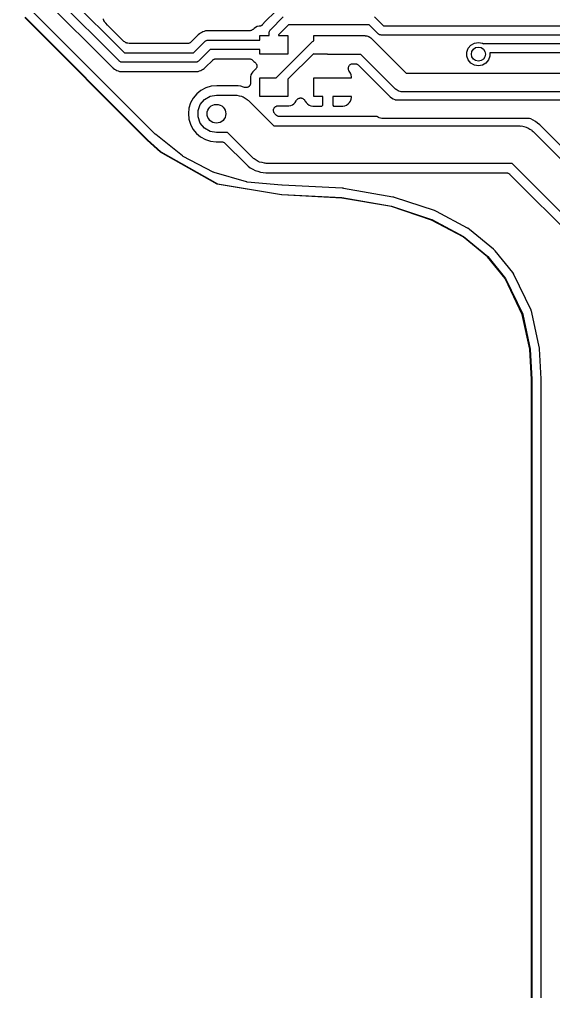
# Model space of a CAD drawing. Extents: x 69.6 to 139.6, y -158 to -61.
# Drawn here: x 70.64 to 82.06, y -118.11 to -97.33 of the extents above; entities that cross this region are included whole.
import ezdxf

# ---------------------------------------------------------------- set-up
doc = ezdxf.new("R2010")
doc.units = 0
doc.header["$MEASUREMENT"] = 0
doc.layers.add('BLACK', color=7, linetype='CONTINUOUS')

msp = doc.modelspace()

# ---------------------------------------------------------------- linework, layer by layer
at = {"layer": 'Black'}
for p, q in [((70.95, -96.1186), (72.8814, -98.05)), ((70.6381, -96.3724), (72.6244, -98.3587)), ((72.7693, -98.2207), (70.7793, -96.2307)), ((73.5195, -99.7635), (70.9048, -97.1488)), ((76.1376, -97.1381), (75.8663, -97.4094)), ((73.3717, -99.9127), (70.752, -97.293)), ((70.759, -97.2859), (73.3787, -99.9056)), ((72.4375, -97.3438), (72.4329, -97.3181)), ((72.4419, -97.3514), (72.4375, -97.3438)), ((72.4441, -97.3599), (72.4419, -97.3514)), ((72.4591, -97.3813), (72.4441, -97.3599)), ((72.4722, -97.404), (72.4591, -97.3813)), ((72.4789, -97.4096), (72.4722, -97.404)), ((72.484, -97.4168), (72.4789, -97.4096)), ((72.5204, -97.4533), (72.484, -97.4168)), ((75.8367, -97.4453), (75.83, -97.4509)), ((75.8453, -97.435), (75.8367, -97.4453)), ((75.8455, -97.4346), (75.8453, -97.435)), ((75.846, -97.4342), (75.8455, -97.4346)), ((75.8663, -97.4094), (75.846, -97.4342)), ((76.0043, -97.5543), (76.2793, -97.2793)), ((78.2307, -97.2793), (78.4214, -97.47)), ((72.8586, -97.7914), (72.5204, -97.4533)), ((74.487, -97.6438), (74.4622, -97.6635)), ((74.4873, -97.6434), (74.487, -97.6438)), ((74.4878, -97.6431), (74.4873, -97.6434)), ((74.5101, -97.6249), (74.4878, -97.6431)), ((74.5356, -97.6117), (74.5101, -97.6249)), ((74.536, -97.6114), (74.5356, -97.6117)), ((74.5365, -97.6112), (74.536, -97.6114)), ((74.5619, -97.5977), (74.5365, -97.6112)), ((74.5894, -97.5897), (74.5619, -97.5977)), ((74.5899, -97.5895), (74.5894, -97.5897)), ((74.5904, -97.5894), (74.5899, -97.5895)), ((74.6179, -97.5811), (74.5904, -97.5894)), ((74.6465, -97.5786), (74.6179, -97.5811)), ((74.647, -97.5785), (74.6465, -97.5786)), ((74.6476, -97.5785), (74.647, -97.5785)), ((74.6795, -97.5754), (74.6476, -97.5785)), ((75.5616, -97.5754), (74.6795, -97.5754)), ((75.5657, -97.5747), (75.5616, -97.5754)), ((75.5699, -97.575), (75.5657, -97.5747)), ((75.5827, -97.5717), (75.5699, -97.575)), ((75.5958, -97.5694), (75.5827, -97.5717)), ((75.5994, -97.5673), (75.5958, -97.5694)), ((75.6035, -97.5662), (75.5994, -97.5673)), ((75.6144, -97.5586), (75.6035, -97.5662)), ((75.6259, -97.552), (75.6144, -97.5586)), ((75.6286, -97.5488), (75.6259, -97.552)), ((75.632, -97.5464), (75.6286, -97.5488)), ((75.6533, -97.5253), (75.632, -97.5464)), ((75.6859, -97.5036), (75.6533, -97.5253)), ((75.7222, -97.4886), (75.6859, -97.5036)), ((75.7656, -97.48), (75.7222, -97.4886)), ((75.7687, -97.4795), (75.7656, -97.48)), ((75.7774, -97.4795), (75.7687, -97.4795)), ((75.7857, -97.4765), (75.7774, -97.4795)), ((75.7943, -97.475), (75.7857, -97.4765)), ((75.8019, -97.4706), (75.7943, -97.475)), ((75.8101, -97.4676), (75.8019, -97.4706)), ((75.8168, -97.462), (75.8101, -97.4676)), ((75.8244, -97.4576), (75.8168, -97.462)), ((75.83, -97.4509), (75.8244, -97.4576)), ((75.975, -97.625), (75.9758, -97.6207)), ((75.975, -97.681), (75.975, -97.625)), ((75.9754, -97.6163), (75.9788, -97.6037)), ((75.9758, -97.6207), (75.9754, -97.6163)), ((75.9788, -97.6037), (75.981, -97.5908)), ((75.981, -97.5908), (75.9832, -97.587)), ((75.9832, -97.587), (75.9844, -97.5827)), ((75.9844, -97.5827), (75.9919, -97.572)), ((75.9919, -97.572), (75.9984, -97.5607)), ((75.9984, -97.5607), (76.0018, -97.5579)), ((76.0018, -97.5579), (76.0043, -97.5543)), ((76.3914, -97.45), (76.175, -97.6664)), ((78.1186, -97.45), (76.3914, -97.45)), ((78.3093, -97.6407), (78.1186, -97.45)), ((78.3129, -97.6432), (78.3093, -97.6407)), ((78.3157, -97.6466), (78.3129, -97.6432)), ((78.327, -97.6531), (78.3157, -97.6466)), ((78.3377, -97.6606), (78.327, -97.6531)), ((78.4214, -97.47), (106.063, -97.47)), ((72.8658, -97.7965), (72.8586, -97.7914)), ((72.8714, -97.8032), (72.8658, -97.7965)), ((72.8941, -97.8163), (72.8714, -97.8032)), ((72.9155, -97.8313), (72.8941, -97.8163)), ((72.924, -97.8335), (72.9155, -97.8313)), ((72.9316, -97.8379), (72.924, -97.8335)), ((72.9573, -97.8425), (72.9316, -97.8379)), ((72.9826, -97.8492), (72.9573, -97.8425)), ((72.9913, -97.8485), (72.9826, -97.8492)), ((72.9953, -97.8492), (72.9913, -97.8485)), ((72.997, -97.8496), (72.9953, -97.8492)), ((72.9975, -97.8496), (72.997, -97.8496)), ((73, -97.85), (72.9975, -97.8496)), ((74.2343, -97.85), (73, -97.85)), ((74.2386, -97.8492), (74.2343, -97.85)), ((74.243, -97.8496), (74.2386, -97.8492)), ((74.2556, -97.8462), (74.243, -97.8496)), ((74.2685, -97.844), (74.2556, -97.8462)), ((74.2723, -97.8418), (74.2685, -97.844)), ((74.2766, -97.8406), (74.2723, -97.8418)), ((74.2873, -97.8331), (74.2766, -97.8406)), ((74.2986, -97.8266), (74.2873, -97.8331)), ((74.3014, -97.8232), (74.2986, -97.8266)), ((74.305, -97.8207), (74.3014, -97.8232)), ((74.4622, -97.6635), (74.305, -97.8207)), ((74.3586, -98.05), (74.6039, -97.8047)), ((74.6039, -97.8047), (74.6075, -97.8022)), ((74.6075, -97.8022), (74.6103, -97.7988)), ((74.6103, -97.7988), (74.6216, -97.7923)), ((74.6216, -97.7923), (74.6323, -97.7848)), ((74.6323, -97.7848), (74.6366, -97.7836)), ((74.6366, -97.7836), (74.6404, -97.7814)), ((74.6404, -97.7814), (74.6533, -97.7792)), ((74.6533, -97.7792), (74.6659, -97.7758)), ((74.6659, -97.7758), (74.6703, -97.7762)), ((74.6703, -97.7762), (74.6746, -97.7754)), ((74.6746, -97.7754), (75.7803, -97.7754)), ((75.7803, -97.7754), (75.7803, -97.681)), ((75.7803, -97.681), (75.975, -97.681)), ((76.128, -98.5802), (76.8984, -97.8097)), ((76.175, -97.6664), (76.175, -97.681)), ((76.175, -97.681), (76.3797, -97.681)), ((76.3797, -97.681), (76.3797, -98.0798)), ((76.8984, -97.8097), (76.9021, -97.8072)), ((76.9021, -97.8072), (76.9049, -97.8038)), ((76.9049, -97.8038), (76.9162, -97.7973)), ((76.9162, -97.7973), (76.9269, -97.7898)), ((76.9269, -97.7898), (76.9303, -97.7889)), ((76.9303, -97.7889), (76.9303, -97.681)), ((76.9303, -97.681), (77.2265, -97.681)), ((77.2265, -97.681), (77.23, -97.6804)), ((77.23, -97.6804), (78.0204, -97.6804)), ((78.0204, -97.6804), (78.0291, -97.6819)), ((78.0291, -97.6819), (78.0379, -97.6812)), ((78.0379, -97.6812), (78.0631, -97.6879)), ((78.0631, -97.6879), (78.0888, -97.6925)), ((78.0888, -97.6925), (78.0964, -97.6969)), ((78.0964, -97.6969), (78.1049, -97.6992)), ((78.1049, -97.6992), (78.1263, -97.7141)), ((78.1263, -97.7141), (78.149, -97.7272)), ((78.149, -97.7272), (78.1546, -97.734)), ((78.1546, -97.734), (78.1618, -97.739)), ((78.1618, -97.739), (78.9028, -98.48)), ((78.342, -97.6618), (78.3377, -97.6606)), ((78.3458, -97.664), (78.342, -97.6618)), ((78.3587, -97.6662), (78.3458, -97.664)), ((78.3713, -97.6696), (78.3587, -97.6662)), ((78.3757, -97.6692), (78.3713, -97.6696)), ((78.38, -97.67), (78.3757, -97.6692)), ((106.162, -97.67), (78.38, -97.67)), ((80.2887, -97.8828), (80.3642, -97.8392)), ((80.3642, -97.8392), (80.45, -97.824)), ((80.45, -97.824), (80.5358, -97.8392)), ((80.5358, -97.8392), (80.5587, -97.8524)), ((80.5587, -97.8524), (80.5663, -97.8504)), ((80.5663, -97.8504), (80.5707, -97.8508)), ((80.5707, -97.8508), (80.575, -97.85)), ((80.575, -97.85), (100.375, -97.85)), ((72.8814, -98.05), (74.3586, -98.05)), ((74.716, -97.9754), (74.4707, -98.2207)), ((75.7803, -97.9754), (74.716, -97.9754)), ((75.7803, -98.0798), (75.7803, -97.9754)), ((76.9303, -98.0607), (76.3797, -98.6113)), ((76.9303, -98.0798), (76.9303, -98.0607)), ((80.2029, -98.0314), (80.2327, -97.9495)), ((80.2029, -98.1186), (80.2029, -98.0314)), ((80.2327, -97.9495), (80.2887, -97.8828)), ((100.334, -98.05), (80.6971, -98.05)), ((80.6971, -98.05), (80.6971, -98.1186)), ((72.7729, -98.2232), (72.7693, -98.2207)), ((72.7757, -98.2266), (72.7729, -98.2232)), ((72.787, -98.2331), (72.7757, -98.2266)), ((72.7977, -98.2406), (72.787, -98.2331)), ((72.802, -98.2418), (72.7977, -98.2406)), ((72.8058, -98.244), (72.802, -98.2418)), ((72.8187, -98.2462), (72.8058, -98.244)), ((72.8313, -98.2496), (72.8187, -98.2462)), ((72.8357, -98.2492), (72.8313, -98.2496)), ((72.84, -98.25), (72.8357, -98.2492)), ((74.4, -98.25), (72.84, -98.25)), ((74.4043, -98.2492), (74.4, -98.25)), ((74.4087, -98.2496), (74.4043, -98.2492)), ((74.4213, -98.2462), (74.4087, -98.2496)), ((74.4342, -98.244), (74.4213, -98.2462)), ((74.438, -98.2418), (74.4342, -98.244)), ((74.4423, -98.2406), (74.438, -98.2418)), ((74.453, -98.2331), (74.4423, -98.2406)), ((74.4643, -98.2266), (74.453, -98.2331)), ((74.4671, -98.2232), (74.4643, -98.2266)), ((74.4707, -98.2207), (74.4671, -98.2232)), ((74.6124, -98.3619), (74.7696, -98.2047)), ((74.7696, -98.2047), (74.7732, -98.2022)), ((74.7732, -98.2022), (74.776, -98.1988)), ((74.776, -98.1988), (74.7873, -98.1923)), ((74.7873, -98.1923), (74.798, -98.1848)), ((74.798, -98.1848), (74.8023, -98.1836)), ((74.8023, -98.1836), (74.8061, -98.1814)), ((74.8061, -98.1814), (74.819, -98.1792)), ((74.819, -98.1792), (74.8316, -98.1758)), ((74.8316, -98.1758), (74.836, -98.1762)), ((74.836, -98.1762), (74.8403, -98.1754)), ((74.8403, -98.1754), (75.5517, -98.1754)), ((75.5517, -98.1754), (75.5562, -98.1762)), ((75.5562, -98.1762), (75.5608, -98.1758)), ((75.5608, -98.1758), (75.5732, -98.1792)), ((75.5732, -98.1792), (75.5859, -98.1814)), ((75.5859, -98.1814), (75.5899, -98.1837)), ((75.5899, -98.1837), (75.5943, -98.1849)), ((75.5943, -98.1849), (75.6048, -98.1923)), ((75.6048, -98.1923), (75.616, -98.1988)), ((75.616, -98.1988), (75.6189, -98.2023)), ((75.6189, -98.2023), (75.6227, -98.2049)), ((75.6227, -98.2049), (75.6522, -98.2347)), ((75.6522, -98.2347), (75.6706, -98.2471)), ((75.6706, -98.2471), (75.6784, -98.2546)), ((75.6784, -98.2546), (75.6871, -98.261)), ((75.6871, -98.261), (75.6908, -98.2666)), ((75.6908, -98.2666), (75.6956, -98.2712)), ((75.6956, -98.2712), (75.7003, -98.2809)), ((76.3797, -98.0798), (75.7803, -98.0798)), ((77.2265, -98.0798), (76.9303, -98.0798)), ((77.23, -98.0804), (77.2265, -98.0798)), ((77.9376, -98.0804), (77.23, -98.0804)), ((78.6786, -98.8214), (77.9376, -98.0804)), ((80.2327, -98.2005), (80.2029, -98.1186)), ((80.2887, -98.2672), (80.2327, -98.2005)), ((80.3642, -98.3108), (80.2887, -98.2672)), ((80.6113, -98.2672), (80.5358, -98.3108)), ((80.6673, -98.2005), (80.6113, -98.2672)), ((80.6971, -98.1186), (80.6673, -98.2005)), ((72.6244, -98.3587), (72.6492, -98.379)), ((72.6492, -98.379), (72.6495, -98.3794)), ((72.6495, -98.3794), (72.65, -98.3797)), ((72.65, -98.3797), (72.672, -98.3981)), ((72.672, -98.3981), (72.6973, -98.4117)), ((72.6973, -98.4117), (72.6977, -98.412)), ((72.6977, -98.412), (72.6982, -98.4122)), ((72.6982, -98.4122), (72.7234, -98.4261)), ((72.7234, -98.4261), (72.7508, -98.4344)), ((72.7508, -98.4344), (72.7513, -98.4347)), ((72.7513, -98.4347), (72.7518, -98.4347)), ((72.7518, -98.4347), (72.7792, -98.4435)), ((72.7792, -98.4435), (72.8078, -98.4463)), ((72.8078, -98.4463), (72.8083, -98.4465)), ((72.8083, -98.4465), (72.8088, -98.4465)), ((72.8088, -98.4465), (72.8404, -98.45)), ((72.8404, -98.45), (74.3951, -98.45)), ((74.3951, -98.45), (74.427, -98.4469)), ((74.427, -98.4469), (74.4276, -98.4469)), ((74.4276, -98.4469), (74.4281, -98.4468)), ((74.4281, -98.4468), (74.4567, -98.4443)), ((74.4567, -98.4443), (74.4842, -98.436)), ((74.4842, -98.436), (74.4847, -98.4359)), ((74.4847, -98.4359), (74.4852, -98.4357)), ((74.4852, -98.4357), (74.5127, -98.4277)), ((74.5127, -98.4277), (74.5381, -98.4142)), ((74.5381, -98.4142), (74.5386, -98.414)), ((74.5386, -98.414), (74.539, -98.4137)), ((74.539, -98.4137), (74.5645, -98.4005)), ((74.5645, -98.4005), (74.5868, -98.3823)), ((74.5868, -98.3823), (74.5873, -98.382)), ((74.5873, -98.382), (74.5876, -98.3816)), ((74.5876, -98.3816), (74.6124, -98.3619)), ((74.6124, -98.3619), (74.6124, -98.3619)), ((75.6035, -98.4846), (75.5883, -98.5208)), ((75.6254, -98.4521), (75.6035, -98.4846)), ((75.6533, -98.4244), (75.6254, -98.4521)), ((75.67, -98.4133), (75.6533, -98.4244)), ((75.6779, -98.4058), (75.67, -98.4133)), ((75.6866, -98.3995), (75.6779, -98.4058)), ((75.6904, -98.3939), (75.6866, -98.3995)), ((75.6952, -98.3893), (75.6904, -98.3939)), ((75.7, -98.3797), (75.6952, -98.3893)), ((75.7061, -98.3707), (75.7, -98.3797)), ((75.7003, -98.2809), (75.7063, -98.29)), ((75.7077, -98.3642), (75.7061, -98.3707)), ((75.7063, -98.29), (75.7079, -98.2965)), ((75.7106, -98.3582), (75.7077, -98.3642)), ((75.7079, -98.2965), (75.7108, -98.3024)), ((75.7118, -98.3475), (75.7106, -98.3582)), ((75.7108, -98.3024), (75.712, -98.3132)), ((75.7145, -98.337), (75.7118, -98.3475)), ((75.712, -98.3132), (75.7145, -98.3237)), ((75.7145, -98.3237), (75.7138, -98.3303)), ((75.7138, -98.3303), (75.7145, -98.337)), ((77.6686, -98.3888), (77.6698, -98.3759)), ((77.6698, -98.3932), (77.6686, -98.3888)), ((77.6698, -98.3631), (77.6713, -98.3588)), ((77.6698, -98.3759), (77.6698, -98.3631)), ((77.6698, -98.3978), (77.6698, -98.3932)), ((77.6742, -98.4099), (77.6698, -98.3978)), ((77.6713, -98.3588), (77.6717, -98.3542)), ((77.6717, -98.3542), (77.6772, -98.3425)), ((77.6775, -98.4224), (77.6742, -98.4099)), ((77.6772, -98.3425), (77.6816, -98.3304)), ((77.6801, -98.4261), (77.6775, -98.4224)), ((77.6816, -98.4304), (77.6801, -98.4261)), ((77.6816, -98.3304), (77.6846, -98.3269)), ((77.687, -98.4369), (77.6816, -98.4304)), ((77.6846, -98.3269), (77.6865, -98.3228)), ((77.6865, -98.3228), (77.6957, -98.3137)), ((77.6878, -98.4387), (77.687, -98.4369)), ((77.716, -98.4811), (77.6878, -98.4387)), ((77.6957, -98.3137), (77.704, -98.3038)), ((77.704, -98.3038), (77.7079, -98.3015)), ((77.7079, -98.3015), (77.7112, -98.2983)), ((77.7112, -98.2983), (77.7229, -98.2929)), ((77.7317, -98.5192), (77.716, -98.4811)), ((77.7229, -98.2929), (77.734, -98.2865)), ((77.734, -98.2865), (77.7385, -98.2857)), ((77.7385, -98.2857), (77.7427, -98.2837)), ((77.7427, -98.2837), (77.7555, -98.2827)), ((77.7555, -98.2827), (77.7682, -98.2804)), ((77.7682, -98.2804), (77.8133, -98.2804)), ((77.8133, -98.2804), (77.8176, -98.2812)), ((77.8176, -98.2812), (77.822, -98.2808)), ((77.822, -98.2808), (77.8346, -98.2842)), ((77.8346, -98.2842), (77.8475, -98.2865)), ((77.8475, -98.2865), (77.8513, -98.2886)), ((77.8513, -98.2886), (77.8556, -98.2898)), ((77.8556, -98.2898), (77.8663, -98.2973)), ((77.8663, -98.2973), (77.8776, -98.3038)), ((77.8776, -98.3038), (77.8804, -98.3072)), ((77.8804, -98.3072), (77.884, -98.3097)), ((77.884, -98.3097), (78.5337, -98.9594)), ((78.9028, -98.48), (83.73, -98.48)), ((80.45, -98.326), (80.3642, -98.3108)), ((80.5358, -98.3108), (80.45, -98.326)), ((75.5801, -98.6918), (75.579, -98.6979)), ((75.5804, -98.5592), (75.5801, -98.6079)), ((75.5801, -98.6079), (75.5801, -98.6918)), ((75.5883, -98.5208), (75.5804, -98.5592)), ((75.7803, -98.979), (75.7803, -98.5802)), ((75.7803, -98.5802), (76.128, -98.5802)), ((76.3797, -98.6113), (76.3797, -98.979)), ((76.9303, -98.979), (76.9303, -98.5802)), ((76.9303, -98.5802), (77.2265, -98.5802)), ((77.2265, -98.5802), (77.23, -98.5796)), ((77.23, -98.5796), (77.7397, -98.5796)), ((77.7397, -98.5596), (77.7317, -98.5192)), ((77.7397, -98.5796), (77.7397, -98.5596)), ((74.5182, -98.8506), (74.4276, -98.9246)), ((74.6215, -98.7957), (74.5182, -98.8506)), ((74.7336, -98.7619), (74.6215, -98.7957)), ((74.8549, -98.75), (74.7336, -98.7619)), ((75.2496, -98.75), (74.8549, -98.75)), ((75.2516, -98.75), (75.2496, -98.75)), ((75.2518, -98.75), (75.2516, -98.75)), ((75.2519, -98.75), (75.2518, -98.75)), ((75.2538, -98.75), (75.2519, -98.75)), ((75.3129, -98.7566), (75.2538, -98.75)), ((75.3134, -98.7566), (75.3129, -98.7566)), ((75.3139, -98.7568), (75.3134, -98.7566)), ((75.3716, -98.7626), (75.3139, -98.7568)), ((75.4269, -98.7802), (75.3716, -98.7626)), ((75.4274, -98.7802), (75.4269, -98.7802)), ((75.4279, -98.7805), (75.4274, -98.7802)), ((75.4509, -98.7875), (75.4279, -98.7805)), ((75.457, -98.7882), (75.4509, -98.7875)), ((75.4628, -98.7903), (75.457, -98.7882)), ((75.4741, -98.7903), (75.4628, -98.7903)), ((75.4853, -98.7917), (75.4741, -98.7903)), ((75.4913, -98.7903), (75.4853, -98.7917)), ((75.4975, -98.7903), (75.4913, -98.7903)), ((75.5082, -98.7865), (75.4975, -98.7903)), ((75.5192, -98.7839), (75.5082, -98.7865)), ((75.5244, -98.7806), (75.5192, -98.7839)), ((75.5302, -98.7784), (75.5244, -98.7806)), ((75.5388, -98.7712), (75.5302, -98.7784)), ((75.5483, -98.765), (75.5388, -98.7712)), ((75.552, -98.7601), (75.5483, -98.765)), ((75.5567, -98.7561), (75.552, -98.7601)), ((75.5624, -98.7463), (75.5567, -98.7561)), ((75.5692, -98.7373), (75.5624, -98.7463)), ((75.571, -98.7314), (75.5692, -98.7373)), ((75.5741, -98.726), (75.571, -98.7314)), ((75.5761, -98.7149), (75.5741, -98.726)), ((75.5794, -98.704), (75.5761, -98.7149)), ((75.579, -98.6979), (75.5794, -98.704)), ((78.6858, -98.8265), (78.6786, -98.8214)), ((78.6914, -98.8332), (78.6858, -98.8265)), ((78.7141, -98.8463), (78.6914, -98.8332)), ((78.7355, -98.8613), (78.7141, -98.8463)), ((78.744, -98.8635), (78.7355, -98.8613)), ((78.7516, -98.8679), (78.744, -98.8635)), ((78.7773, -98.8725), (78.7516, -98.8679)), ((78.8026, -98.8792), (78.7773, -98.8725)), ((78.8113, -98.8785), (78.8026, -98.8792)), ((78.82, -98.88), (78.8113, -98.8785)), ((83.6472, -98.88), (78.82, -98.88)), ((74.353, -99.0148), (74.2973, -99.1177)), ((74.4276, -98.9246), (74.353, -99.0148)), ((74.5036, -99.15), (74.5929, -99.0436)), ((74.5929, -99.0436), (74.7132, -98.9741)), ((74.7132, -98.9741), (74.85, -98.95)), ((74.85, -98.95), (75.25, -98.95)), ((75.25, -98.95), (75.2673, -98.9531)), ((75.2673, -98.9531), (75.2849, -98.9515)), ((75.2849, -98.9515), (75.3353, -98.965)), ((75.3353, -98.965), (75.3868, -98.9741)), ((75.3868, -98.9741), (75.402, -98.9829)), ((75.402, -98.9829), (75.419, -98.9875)), ((75.419, -98.9875), (75.4619, -99.0175)), ((75.4619, -99.0175), (75.5071, -99.0436)), ((75.5071, -99.0436), (75.5184, -99.0571)), ((75.5184, -99.0571), (75.5328, -99.0672)), ((75.5328, -99.0672), (76.0757, -99.61)), ((76.3797, -98.979), (75.7803, -98.979)), ((76.5067, -99.1347), (76.5346, -99.1071)), ((76.5346, -99.1071), (76.5565, -99.0746)), ((76.5565, -99.0746), (76.5573, -99.0726)), ((76.5573, -99.0726), (76.5643, -99.0617)), ((76.5643, -99.0617), (76.5703, -99.0503)), ((76.5703, -99.0503), (76.5737, -99.0472)), ((76.5737, -99.0472), (76.5761, -99.0434)), ((76.5761, -99.0434), (76.5864, -99.0356)), ((76.5864, -99.0356), (76.5959, -99.0269)), ((76.5959, -99.0269), (76.6002, -99.0252)), ((76.6002, -99.0252), (76.6038, -99.0224)), ((76.6038, -99.0224), (76.6161, -99.0186)), ((76.6161, -99.0186), (76.628, -99.0137)), ((76.628, -99.0137), (76.6326, -99.0135)), ((76.6326, -99.0135), (76.637, -99.0121)), ((76.637, -99.0121), (76.6499, -99.0127)), ((76.6499, -99.0127), (76.6627, -99.0122)), ((76.6627, -99.0122), (76.6671, -99.0136)), ((76.6671, -99.0136), (76.6717, -99.0138)), ((76.6717, -99.0138), (76.6836, -99.0188)), ((76.6836, -99.0188), (76.6958, -99.0227)), ((76.6958, -99.0227), (76.6995, -99.0255)), ((76.6995, -99.0255), (76.7037, -99.0273)), ((76.7037, -99.0273), (76.7132, -99.036)), ((76.7132, -99.036), (76.7234, -99.0439)), ((76.7234, -99.0439), (76.7258, -99.0478)), ((76.7258, -99.0478), (76.7292, -99.0509)), ((76.7292, -99.0509), (76.7351, -99.0623)), ((76.7351, -99.0623), (76.742, -99.0732)), ((76.742, -99.0732), (76.744, -99.078)), ((76.744, -99.078), (76.7668, -99.1123)), ((77.125, -98.979), (76.9303, -98.979)), ((77.125, -99.17), (77.125, -98.979)), ((77.335, -98.9796), (77.335, -99.17)), ((77.7397, -98.9796), (77.335, -98.9796)), ((77.6932, -99.1123), (77.716, -99.078)), ((77.716, -99.078), (77.7317, -99.04)), ((77.7317, -99.04), (77.7397, -98.9996)), ((77.7397, -98.9996), (77.7397, -98.9796)), ((78.5337, -98.9594), (78.5656, -98.9856)), ((78.5656, -98.9856), (78.566, -98.986)), ((78.566, -98.986), (78.5664, -98.9863)), ((78.5664, -98.9863), (78.5959, -99.011)), ((78.5959, -99.011), (78.6298, -99.0292)), ((78.6298, -99.0292), (78.6302, -99.0295)), ((78.6302, -99.0295), (78.6307, -99.0297)), ((78.6307, -99.0297), (78.6644, -99.0482)), ((78.6644, -99.0482), (78.6703, -99.05)), ((78.6703, -99.05), (82.85, -99.05)), ((74.2627, -99.2295), (74.2505, -99.3458)), ((74.2973, -99.1177), (74.2627, -99.2295)), ((74.4561, -99.2805), (74.5036, -99.15)), ((74.4561, -99.4195), (74.4561, -99.2805)), ((76.0694, -99.2878), (76.0705, -99.2748)), ((76.0705, -99.292), (76.0694, -99.2878)), ((76.0705, -99.2617), (76.072, -99.2576)), ((76.0705, -99.2748), (76.0705, -99.2617)), ((76.0705, -99.2965), (76.0705, -99.292)), ((76.075, -99.3087), (76.0705, -99.2965)), ((76.072, -99.2576), (76.0724, -99.2532)), ((76.0724, -99.2532), (76.0779, -99.2414)), ((76.0784, -99.3213), (76.075, -99.3087)), ((76.0779, -99.2414), (76.0824, -99.2291)), ((76.0824, -99.2291), (76.0852, -99.2257)), ((76.0852, -99.2257), (76.0871, -99.2217)), ((76.0871, -99.2217), (76.0963, -99.2125)), ((76.0963, -99.2125), (76.1047, -99.2025)), ((76.1047, -99.2025), (76.1085, -99.2003)), ((76.1085, -99.2003), (76.1117, -99.1971)), ((76.1117, -99.1971), (76.1235, -99.1916)), ((76.1235, -99.1916), (76.1348, -99.1851)), ((76.1348, -99.1851), (76.1391, -99.1843)), ((76.1391, -99.1843), (76.1431, -99.1825)), ((76.1431, -99.1825), (76.1561, -99.1813)), ((76.1561, -99.1813), (76.169, -99.1791)), ((76.169, -99.1791), (76.3993, -99.179)), ((76.3993, -99.179), (76.4378, -99.1714)), ((76.4378, -99.1714), (76.4741, -99.1564)), ((76.4741, -99.1564), (76.5067, -99.1347)), ((76.7668, -99.1123), (76.7958, -99.1416)), ((76.7958, -99.1416), (76.8299, -99.1646)), ((76.8299, -99.1646), (76.8679, -99.1806)), ((76.8679, -99.1806), (76.9082, -99.1888)), ((76.9082, -99.1888), (76.9588, -99.1892)), ((76.9588, -99.1892), (77.106, -99.189)), ((77.106, -99.189), (77.125, -99.17)), ((77.335, -99.17), (77.354, -99.189)), ((77.354, -99.189), (77.5011, -99.1892)), ((77.5011, -99.1892), (77.5518, -99.1888)), ((77.5518, -99.1888), (77.5921, -99.1806)), ((77.5921, -99.1806), (77.6301, -99.1646)), ((77.6301, -99.1646), (77.6642, -99.1416)), ((77.6642, -99.1416), (77.6932, -99.1123)), ((74.2505, -99.3458), (74.2611, -99.4623)), ((74.2611, -99.4623), (74.2941, -99.5746)), ((74.5036, -99.55), (74.4561, -99.4195)), ((76.0809, -99.3249), (76.0784, -99.3213)), ((76.0824, -99.3291), (76.0809, -99.3249)), ((76.0908, -99.3391), (76.0824, -99.3291)), ((76.0983, -99.3498), (76.0908, -99.3391)), ((76.1292, -99.3807), (76.0983, -99.3498)), ((76.1328, -99.3832), (76.1292, -99.3807)), ((76.1357, -99.3866), (76.1328, -99.3832)), ((76.147, -99.3931), (76.1357, -99.3866)), ((76.1577, -99.4006), (76.147, -99.3931)), ((76.1619, -99.4018), (76.1577, -99.4006)), ((76.1657, -99.404), (76.1619, -99.4018)), ((76.1786, -99.4062), (76.1657, -99.404)), ((76.1912, -99.4096), (76.1786, -99.4062)), ((76.1956, -99.4092), (76.1912, -99.4096)), ((76.1999, -99.41), (76.1956, -99.4092)), ((78.2832, -99.41), (76.1999, -99.41)), ((78.2941, -99.4163), (78.2832, -99.41)), ((78.3155, -99.4313), (78.2941, -99.4163)), ((78.324, -99.4335), (78.3155, -99.4313)), ((78.3316, -99.4379), (78.324, -99.4335)), ((78.3573, -99.4425), (78.3316, -99.4379)), ((78.3826, -99.4492), (78.3573, -99.4425)), ((78.3913, -99.4485), (78.3826, -99.4492)), ((78.4, -99.45), (78.3913, -99.4485)), ((81.5441, -99.45), (78.4, -99.45)), ((81.5684, -99.4574), (81.5441, -99.45)), ((81.6192, -99.4854), (81.5684, -99.4574)), ((81.6197, -99.4856), (81.6192, -99.4854)), ((81.6202, -99.4859), (81.6197, -99.4856)), ((81.6713, -99.5133), (81.6202, -99.4859)), ((81.7157, -99.5506), (81.6713, -99.5133)), ((74.2941, -99.5746), (74.3483, -99.6783)), ((74.3483, -99.6783), (74.4217, -99.7695)), ((74.5929, -99.6564), (74.5036, -99.55)), ((74.7132, -99.7259), (74.5929, -99.6564)), ((74.85, -99.75), (74.7132, -99.7259)), ((76.0757, -99.61), (81.335, -99.61)), ((81.335, -99.61), (81.3523, -99.6131)), ((81.3523, -99.6131), (81.3699, -99.6115)), ((81.3699, -99.6115), (81.4203, -99.625)), ((81.4203, -99.625), (81.4718, -99.6341)), ((81.4718, -99.6341), (81.487, -99.6429)), ((81.487, -99.6429), (81.504, -99.6475)), ((81.504, -99.6475), (81.5469, -99.6775)), ((81.5469, -99.6775), (81.5921, -99.7036)), ((81.5921, -99.7036), (81.6034, -99.7171)), ((81.6034, -99.7171), (81.6178, -99.7272)), ((81.6178, -99.7272), (83.5733, -101.683)), ((81.7162, -99.5508), (81.7157, -99.5506)), ((81.7165, -99.5512), (81.7162, -99.5508)), ((81.7627, -99.5892), (81.7165, -99.5512)), ((83.6559, -101.482), (81.7627, -99.5892)), ((73.3718, -99.9128), (73.3717, -99.9127)), ((73.3719, -99.9129), (73.3718, -99.9128)), ((73.656, -100.171), (73.3719, -99.9129)), ((73.3787, -99.9056), (73.6623, -100.163)), ((73.5198, -99.7637), (73.5195, -99.7635)), ((73.52, -99.764), (73.5198, -99.7637)), ((73.5431, -99.7868), (73.52, -99.764)), ((73.5473, -99.7898), (73.5431, -99.7868)), ((73.5508, -99.7937), (73.5473, -99.7898)), ((74.1241, -100.253), (73.5508, -99.7937)), ((74.4217, -99.7695), (74.5113, -99.8447)), ((74.5113, -99.8447), (74.6138, -99.901)), ((74.6138, -99.901), (74.7254, -99.9364)), ((74.7254, -99.9364), (74.8462, -99.95)), ((75.0843, -99.75), (74.85, -99.75)), ((75.6272, -100.293), (75.0843, -99.75)), ((74.8462, -99.95), (74.8504, -99.95)), ((74.8504, -99.95), (74.96, -99.95)), ((74.96, -99.95), (74.9644, -99.9508)), ((74.9644, -99.9508), (74.9688, -99.9504)), ((74.9688, -99.9504), (74.9814, -99.9538)), ((74.9814, -99.9538), (74.9943, -99.956)), ((74.9943, -99.956), (74.9981, -99.9582)), ((74.9981, -99.9582), (75.0023, -99.9594)), ((75.0023, -99.9594), (75.013, -99.9669)), ((75.013, -99.9669), (75.0243, -99.9734)), ((75.0243, -99.9734), (75.0272, -99.9768)), ((75.0272, -99.9768), (75.0308, -99.9793)), ((75.0308, -99.9793), (75.4823, -100.431)), ((73.6564, -100.171), (73.656, -100.171)), ((73.6569, -100.172), (73.6564, -100.171)), ((74.866, -100.856), (73.6569, -100.172)), ((73.6623, -100.163), (74.8702, -100.847)), ((74.1326, -100.258), (74.1241, -100.253)), ((74.1404, -100.264), (74.1326, -100.258)), ((74.7798, -100.596), (74.1404, -100.264)), ((75.6416, -100.303), (75.6272, -100.293)), ((75.6529, -100.316), (75.6416, -100.303)), ((75.6981, -100.343), (75.6529, -100.316)), ((75.741, -100.373), (75.6981, -100.343)), ((75.4823, -100.431), (75.5285, -100.469)), ((75.5285, -100.469), (75.5288, -100.469)), ((75.5288, -100.469), (75.5293, -100.469)), ((75.5293, -100.469), (75.5737, -100.507)), ((75.5737, -100.507), (75.6248, -100.534)), ((75.6248, -100.534), (75.6252, -100.534)), ((75.6252, -100.534), (75.6257, -100.535)), ((75.6257, -100.535), (75.6766, -100.563)), ((75.6766, -100.563), (75.732, -100.58)), ((75.7579, -100.377), (75.741, -100.373)), ((75.7732, -100.386), (75.7579, -100.377)), ((75.8247, -100.395), (75.7732, -100.386)), ((75.8751, -100.408), (75.8247, -100.395)), ((75.8927, -100.407), (75.8751, -100.408)), ((75.91, -100.41), (75.8927, -100.407)), ((81.1693, -100.41), (75.91, -100.41)), ((83, -102.241), (81.1693, -100.41)), ((74.7892, -100.599), (74.7798, -100.596)), ((74.7979, -100.604), (74.7892, -100.599)), ((75.4898, -100.806), (74.7979, -100.604)), ((75.732, -100.58), (75.7325, -100.58)), ((75.7325, -100.58), (75.733, -100.58)), ((75.733, -100.58), (75.7884, -100.597)), ((75.7884, -100.597), (75.846, -100.603)), ((75.846, -100.603), (75.8465, -100.603)), ((75.8465, -100.603), (75.8471, -100.603)), ((75.8471, -100.603), (75.9062, -100.61)), ((75.9062, -100.61), (75.9081, -100.61)), ((75.9081, -100.61), (75.9083, -100.61)), ((75.9083, -100.61), (75.9084, -100.61)), ((75.9084, -100.61), (75.9103, -100.61)), ((75.9103, -100.61), (81.0451, -100.61)), ((81.0451, -100.61), (81.0494, -100.611)), ((81.0494, -100.611), (81.0538, -100.61)), ((81.0538, -100.61), (81.0664, -100.614)), ((81.0664, -100.614), (81.0793, -100.616)), ((81.0793, -100.616), (81.0831, -100.618)), ((81.0831, -100.618), (81.0873, -100.619)), ((81.0873, -100.619), (81.098, -100.627)), ((81.098, -100.627), (81.1093, -100.633)), ((81.1093, -100.633), (81.1122, -100.637)), ((81.1122, -100.637), (81.1158, -100.639)), ((81.1158, -100.639), (82.7707, -102.294)), ((74.8676, -100.856), (74.866, -100.856)), ((76.2378, -101.086), (74.8676, -100.856)), ((74.8702, -100.847), (76.2394, -101.076)), ((75.4996, -100.807), (75.4898, -100.806)), ((75.509, -100.81), (75.4996, -100.807)), ((76.2486, -100.876), (75.509, -100.81)), ((76.2532, -100.875), (76.2486, -100.876)), ((76.2555, -100.876), (76.2532, -100.875)), ((77.5385, -100.941), (76.2555, -100.876)), ((77.5598, -100.944), (77.5385, -100.941)), ((77.564, -100.944), (77.5598, -100.944)), ((77.5649, -100.945), (77.564, -100.944)), ((77.5669, -100.945), (77.5649, -100.945)), ((77.5684, -100.945), (77.5669, -100.945)), ((77.5697, -100.945), (77.5684, -100.945)), ((78.6244, -101.13), (77.5697, -100.945)), ((76.2395, -101.086), (76.2378, -101.086)), ((76.2394, -101.076), (76.2411, -101.076)), ((76.2412, -101.085), (76.2395, -101.086)), ((76.2411, -101.076), (76.2418, -101.077)), ((76.2419, -101.084), (76.2412, -101.085)), ((76.2418, -101.077), (76.2421, -101.077)), ((76.2432, -101.085), (76.2419, -101.084)), ((76.2421, -101.077), (76.2437, -101.076)), ((76.2449, -101.086), (76.2432, -101.085)), ((76.2437, -101.076), (76.2454, -101.076)), ((77.5291, -101.152), (76.2449, -101.086)), ((76.2454, -101.076), (77.5299, -101.142)), ((78.5895, -101.336), (77.5291, -101.152)), ((77.5299, -101.142), (77.5302, -101.142)), ((77.5302, -101.142), (77.5305, -101.142)), ((77.5305, -101.142), (78.5916, -101.327)), ((78.635, -101.133), (78.6244, -101.13)), ((78.6381, -101.133), (78.635, -101.133)), ((78.641, -101.134), (78.6381, -101.133)), ((78.6598, -101.138), (78.641, -101.134)), ((79.5126, -101.42), (78.6598, -101.138)), ((79.4477, -101.621), (78.5895, -101.336)), ((78.5916, -101.327), (78.592, -101.327)), ((78.592, -101.327), (78.5923, -101.327)), ((78.5923, -101.327), (79.4512, -101.611)), ((79.5389, -101.433), (79.5126, -101.42)), ((79.5406, -101.433), (79.5389, -101.433)), ((79.5421, -101.434), (79.5406, -101.433)), ((79.5512, -101.438), (79.5421, -101.434)), ((79.554, -101.439), (79.5512, -101.438)), ((79.5558, -101.44), (79.554, -101.439)), ((79.5572, -101.441), (79.5558, -101.44)), ((80.2192, -101.797), (79.5572, -101.441)), ((80.1248, -101.984), (79.4477, -101.621)), ((79.4512, -101.611), (79.4516, -101.611)), ((79.4516, -101.611), (79.452, -101.612)), ((79.452, -101.612), (80.1299, -101.976)), ((80.2214, -101.798), (80.2192, -101.797)), ((80.2615, -101.825), (80.2214, -101.798)), ((80.6422, -102.409), (80.1248, -101.984)), ((80.1299, -101.976), (80.1303, -101.976)), ((80.1303, -101.976), (80.1308, -101.976)), ((80.1308, -101.976), (80.6489, -102.401)), ((80.7717, -102.244), (80.2615, -101.825)), ((81.0211, -102.874), (80.6422, -102.409)), ((80.6489, -102.401), (80.6492, -102.402)), ((80.6492, -102.402), (80.6496, -102.402)), ((80.6496, -102.402), (81.0292, -102.868)), ((80.7738, -102.245), (80.7717, -102.244)), ((80.8077, -102.279), (80.7738, -102.245)), ((81.1834, -102.74), (80.8077, -102.279)), ((81.1838, -102.741), (81.1834, -102.74)), ((81.1845, -102.741), (81.1838, -102.741)), ((81.1857, -102.743), (81.1845, -102.741)), ((81.192, -102.753), (81.1857, -102.743)), ((81.193, -102.754), (81.192, -102.753)), ((81.1935, -102.756), (81.193, -102.754)), ((81.2098, -102.781), (81.1935, -102.756)), ((81.2102, -102.783), (81.2098, -102.781)), ((81.5774, -103.549), (81.2102, -102.783)), ((81.3882, -103.641), (81.0211, -102.874)), ((81.0292, -102.868), (81.0295, -102.868)), ((81.0295, -102.868), (81.0298, -102.869)), ((81.0298, -102.869), (81.3975, -103.637)), ((81.5482, -104.385), (81.3882, -103.641)), ((81.3975, -103.637), (81.3976, -103.638)), ((81.3976, -103.638), (81.3978, -103.638)), ((81.3978, -103.638), (81.558, -104.384)), ((81.5777, -103.55), (81.5774, -103.549)), ((81.5782, -103.551), (81.5777, -103.55)), ((81.5786, -103.551), (81.5782, -103.551)), ((81.5817, -103.561), (81.5786, -103.551)), ((81.5824, -103.562), (81.5817, -103.561)), ((81.5826, -103.564), (81.5824, -103.562)), ((81.5933, -103.595), (81.5826, -103.564)), ((81.5934, -103.596), (81.5933, -103.595)), ((81.7506, -104.329), (81.5934, -103.596)), ((81.5833, -105.032), (81.5482, -104.385)), ((81.558, -104.384), (81.558, -104.384)), ((81.558, -104.384), (81.5581, -104.384)), ((81.5581, -104.384), (81.5932, -105.032)), ((81.7512, -104.331), (81.7506, -104.329)), ((81.7513, -104.333), (81.7512, -104.331)), ((81.7529, -104.34), (81.7513, -104.333)), ((81.7539, -104.35), (81.7529, -104.34)), ((81.7546, -104.352), (81.7539, -104.35)), ((81.7545, -104.355), (81.7546, -104.352)), ((81.7581, -104.378), (81.7545, -104.355)), ((81.7928, -105.019), (81.7581, -104.378)), ((81.5833, -145.032), (81.5833, -105.032)), ((81.5932, -105.032), (81.5932, -105.032)), ((81.5932, -105.032), (81.5933, -105.032)), ((81.5933, -105.032), (81.5933, -145.032)), ((81.7928, -105.02), (81.7928, -105.019)), ((81.7929, -105.021), (81.7928, -105.02)), ((81.7931, -105.025), (81.7929, -105.021)), ((81.7936, -105.027), (81.7931, -105.025)), ((81.7931, -105.035), (81.7933, -105.033)), ((81.7933, -105.037), (81.7931, -105.035)), ((81.7933, -105.032), (81.7934, -105.031)), ((81.7933, -105.033), (81.7933, -105.032)), ((81.7933, -145.03), (81.7933, -105.037)), ((81.7934, -105.031), (81.7937, -105.028)), ((81.7937, -105.028), (81.7936, -105.027))]:
    msp.add_line(p, q, dxfattribs=at)
for centre, radius in [((80.45, -98.075), 0.15), ((74.85, -99.35), 0.2)]:
    msp.add_circle(centre, radius, dxfattribs=at)

doc.saveas('drawing.dxf')
